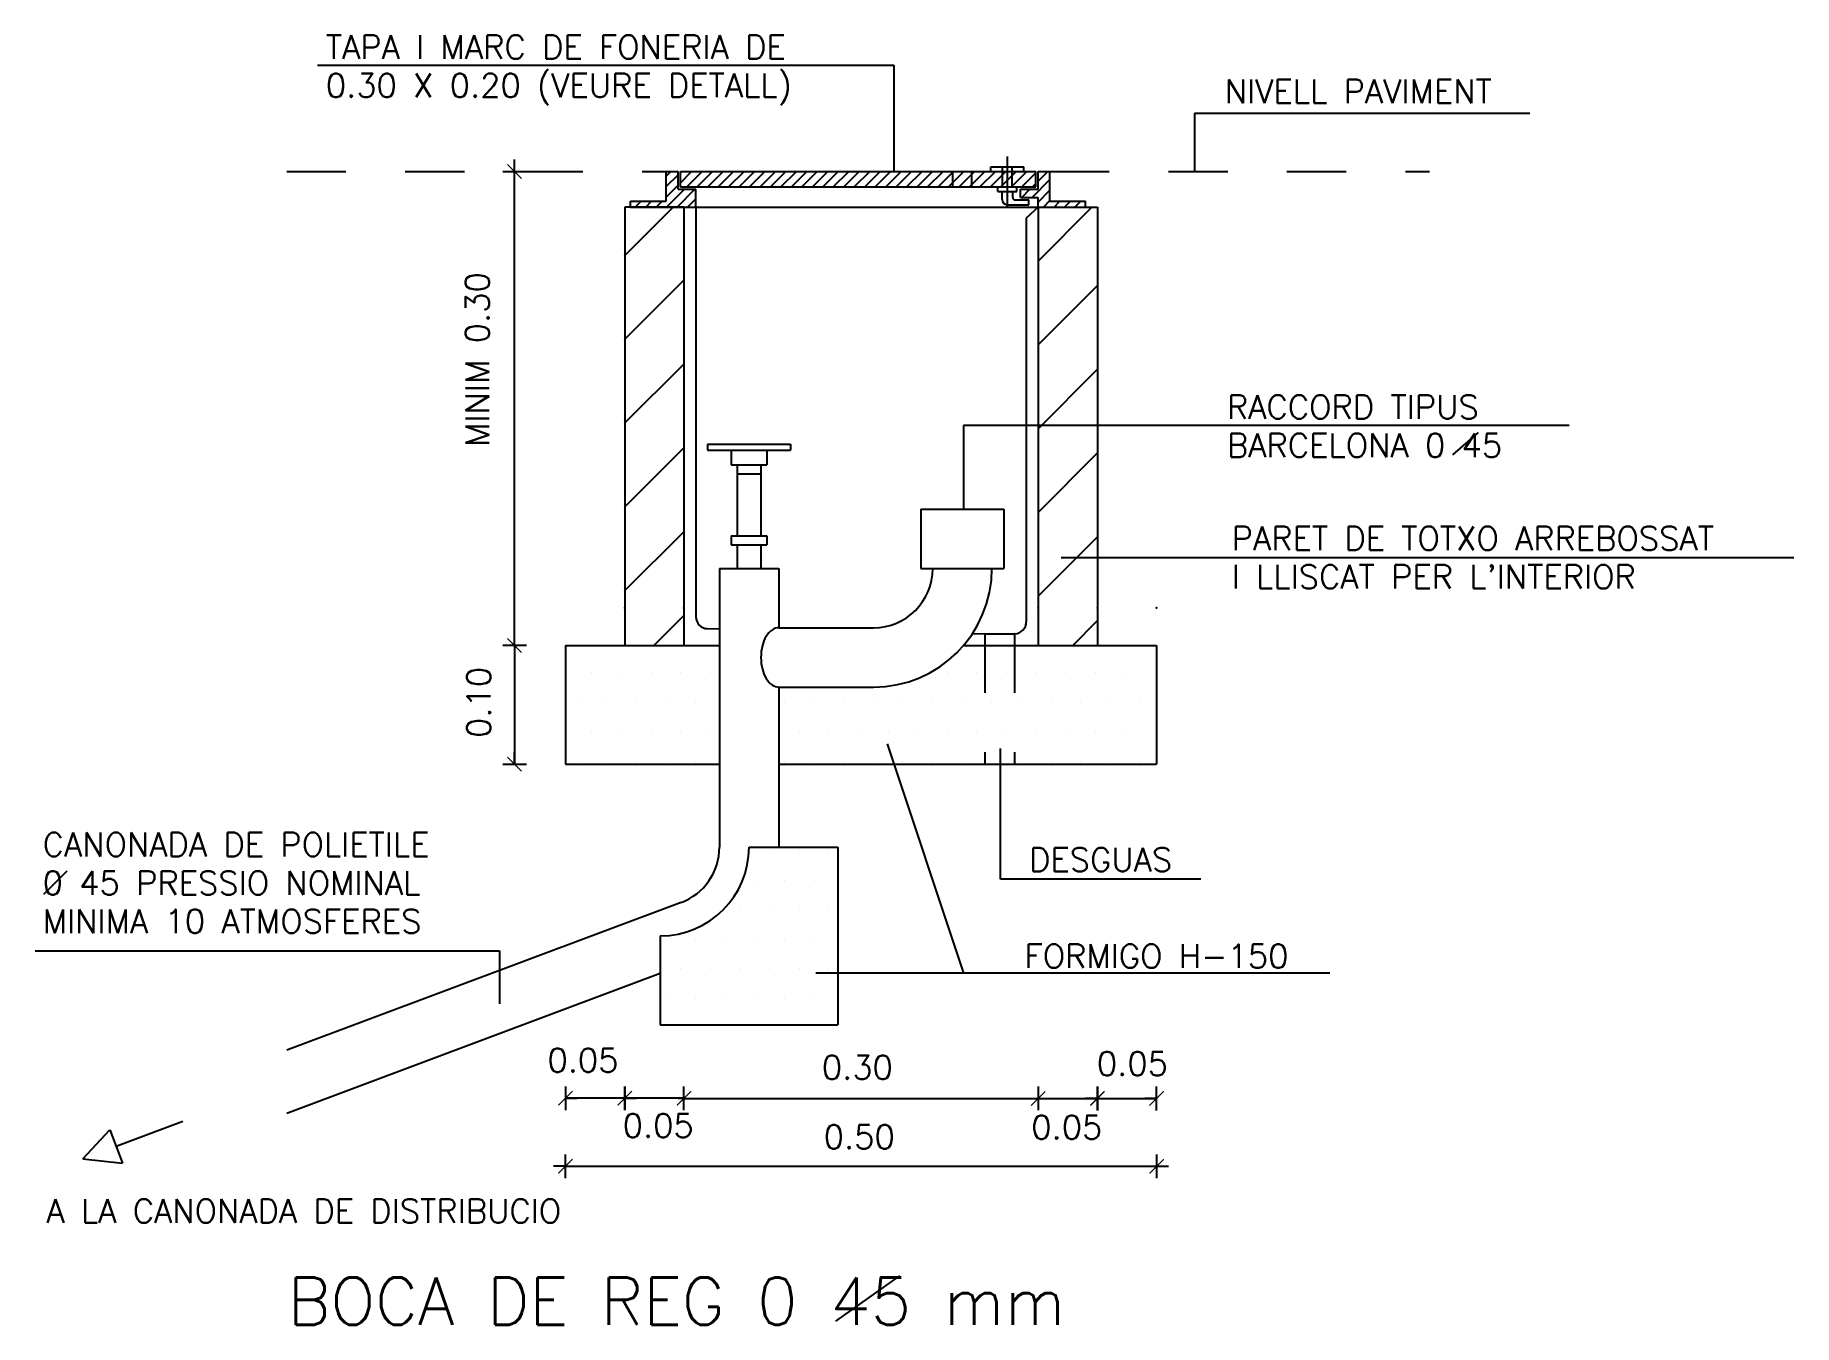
# Model space of a CAD drawing. Extents: x 0 to 2.97, y 0 to 2.17.
import ezdxf
from ezdxf.enums import TextEntityAlignment as Align

# ---------------------------------------------------------------- set-up
doc = ezdxf.new("R2010")
doc.units = 0
doc.header["$LTSCALE"] = 0.1
doc.linetypes.add('HIDDEN', pattern=[0.375, 0.25, -0.125])
doc.layers.get('0').update_dxf_attribs({"linetype": 'CONTINUOUS'})
doc.layers.get('DEFPOINTS').update_dxf_attribs({"color": 6, "linetype": 'CONTINUOUS'})
doc.styles.add('ROMANS', font='ROMANS.SHX')

# ---------------------------------------------------------------- blocks, each defined once
blk = doc.blocks.new('COTA')
for p, q in [((0, 50), (0, -50)), ((0, 0), (50, 0))]:
    blk.add_line(p, q)
at = {"const_width": 5}
blk.add_lwpolyline([(-30, -30), (30, 30)], dxfattribs=at)
blk = doc.blocks.new('*X8')
at = {"color": 0}
for p, q in [((8025, 10300), (8025, 10300)), ((8050, 10300), (8050, 10300)), ((8075, 10300), (8075, 10300)), ((8012.5, 10275), (8012.5, 10275)), ((8037.5, 10275), (8037.5, 10275)), ((8062.5, 10275), (8062.5, 10275)), ((8000, 10250), (8000, 10250)), ((8025, 10250), (8025, 10250)), ((8050, 10250), (8050, 10250)), ((8075, 10250), (8075, 10250)), ((7937.5, 10225), (7937.5, 10225)), ((7962.5, 10225), (7962.5, 10225)), ((7987.5, 10225), (7987.5, 10225)), ((8012.5, 10225), (8012.5, 10225)), ((8037.5, 10225), (8037.5, 10225)), ((8062.5, 10225), (8062.5, 10225)), ((7950, 10200), (7950, 10200)), ((7975, 10200), (7975, 10200)), ((8000, 10200), (8000, 10200)), ((8025, 10200), (8025, 10200)), ((8050, 10200), (8050, 10200)), ((8075, 10200), (8075, 10200)), ((7937.5, 10175), (7937.5, 10175)), ((7962.5, 10175), (7962.5, 10175)), ((7987.5, 10175), (7987.5, 10175)), ((8012.5, 10175), (8012.5, 10175)), ((8037.5, 10175), (8037.5, 10175)), ((8062.5, 10175), (8062.5, 10175))]:
    blk.add_line(p, q, dxfattribs=at)
blk = doc.blocks.new('*X7')
at = {"color": 0}
for p, q in [((8251.6, 10797.2), (8297.3, 10842.9)), ((8251.6, 10726.5), (8301.6, 10776.5)), ((8251.6, 10655.8), (8301.6, 10705.8)), ((8251.6, 10585.1), (8301.6, 10635.1)), ((8251.6, 10514.4), (8301.6, 10564.4)), ((8280.8, 10472.9), (8301.6, 10493.7))]:
    blk.add_line(p, q, dxfattribs=at)
blk = doc.blocks.new('*X6')
at = {"color": 0}
for p, q in [((7902.6, 10801.8), (7943.7, 10842.9)), ((7902.6, 10731.1), (7952.6, 10781.1)), ((7902.6, 10660.4), (7952.6, 10710.4)), ((7902.6, 10589.6), (7952.6, 10639.6)), ((7902.6, 10518.9), (7952.6, 10568.9)), ((7927.3, 10472.9), (7952.6, 10498.2))]:
    blk.add_line(p, q, dxfattribs=at)
blk = doc.blocks.new('*X5')
at = {"color": 0}
for p, q in [((8175, 10450), (8175, 10450)), ((8200, 10450), (8200, 10450)), ((8225, 10450), (8225, 10450)), ((8250, 10450), (8250, 10450)), ((8275, 10450), (8275, 10450)), ((8300, 10450), (8300, 10450)), ((8325, 10450), (8325, 10450)), ((8350, 10450), (8350, 10450)), ((8037.5, 10425), (8037.5, 10425)), ((8062.5, 10425), (8062.5, 10425)), ((8087.5, 10425), (8087.5, 10425)), ((8112.5, 10425), (8112.5, 10425)), ((8137.5, 10425), (8137.5, 10425)), ((8162.5, 10425), (8162.5, 10425)), ((8187.5, 10425), (8187.5, 10425)), ((8212.5, 10425), (8212.5, 10425)), ((8237.5, 10425), (8237.5, 10425)), ((8262.5, 10425), (8262.5, 10425)), ((8287.5, 10425), (8287.5, 10425)), ((8312.5, 10425), (8312.5, 10425)), ((8337.5, 10425), (8337.5, 10425)), ((8050, 10400), (8050, 10400)), ((8075, 10400), (8075, 10400)), ((8100, 10400), (8100, 10400)), ((8125, 10400), (8125, 10400)), ((8150, 10400), (8150, 10400)), ((8175, 10400), (8175, 10400)), ((8200, 10400), (8200, 10400)), ((8225, 10400), (8225, 10400)), ((8250, 10400), (8250, 10400)), ((8275, 10400), (8275, 10400)), ((8300, 10400), (8300, 10400)), ((8325, 10400), (8325, 10400)), ((8350, 10400), (8350, 10400)), ((8037.5, 10375), (8037.5, 10375)), ((8062.5, 10375), (8062.5, 10375)), ((8087.5, 10375), (8087.5, 10375)), ((8112.5, 10375), (8112.5, 10375)), ((8137.5, 10375), (8137.5, 10375)), ((8162.5, 10375), (8162.5, 10375)), ((8187.5, 10375), (8187.5, 10375)), ((8212.5, 10375), (8212.5, 10375)), ((8237.5, 10375), (8237.5, 10375)), ((8262.5, 10375), (8262.5, 10375)), ((8287.5, 10375), (8287.5, 10375)), ((8312.5, 10375), (8312.5, 10375)), ((8337.5, 10375), (8337.5, 10375))]:
    blk.add_line(p, q, dxfattribs=at)
blk = doc.blocks.new('*X4')
at = {"color": 0}
for p, q in [((7875, 10450), (7875, 10450)), ((7900, 10450), (7900, 10450)), ((7925, 10450), (7925, 10450)), ((7950, 10450), (7950, 10450)), ((7975, 10450), (7975, 10450)), ((7862.5, 10425), (7862.5, 10425)), ((7887.5, 10425), (7887.5, 10425)), ((7912.5, 10425), (7912.5, 10425)), ((7937.5, 10425), (7937.5, 10425)), ((7962.5, 10425), (7962.5, 10425)), ((7875, 10400), (7875, 10400)), ((7900, 10400), (7900, 10400)), ((7925, 10400), (7925, 10400)), ((7950, 10400), (7950, 10400)), ((7975, 10400), (7975, 10400)), ((7862.5, 10375), (7862.5, 10375)), ((7887.5, 10375), (7887.5, 10375)), ((7912.5, 10375), (7912.5, 10375)), ((7937.5, 10375), (7937.5, 10375)), ((7962.5, 10375), (7962.5, 10375))]:
    blk.add_line(p, q, dxfattribs=at)
blk = doc.blocks.new('*X1')
at = {"color": 0}
for p, q in [((8427.4, 8126.9), (8431.3, 8130.7)), ((8427.4, 8118), (8437.4, 8128)), ((8397.4, 8105.7), (8397.4, 8105.7)), ((8401.3, 8100.7), (8406.3, 8105.7)), ((8410.1, 8100.7), (8415.1, 8105.7)), ((8418.9, 8100.7), (8423.9, 8105.7)), ((8427.4, 8109.2), (8437.4, 8119.2)), ((8427.8, 8100.7), (8442.8, 8115.7)), ((8436.6, 8100.7), (8451.6, 8115.7)), ((8445.5, 8100.7), (8452.4, 8107.7))]:
    blk.add_line(p, q, dxfattribs=at)
blk = doc.blocks.new('*X2')
at = {"color": 0}
for p, q in [((8439.4, 8121.2), (8448.9, 8130.7)), ((8439.4, 8130), (8440.1, 8130.7)), ((8444.8, 8117.7), (8457.8, 8130.7)), ((8453.6, 8117.7), (8466.6, 8130.7)), ((8462.5, 8117.7), (8475.5, 8130.7)), ((8471.3, 8117.7), (8484.3, 8130.7)), ((8480.1, 8117.7), (8493.1, 8130.7)), ((8489, 8117.7), (8502, 8130.7)), ((8497.8, 8117.7), (8510.8, 8130.7)), ((8506.7, 8117.7), (8519.7, 8130.7)), ((8515.5, 8117.7), (8528.5, 8130.7)), ((8524.3, 8117.7), (8537.3, 8130.7)), ((8533.2, 8117.7), (8546.2, 8130.7)), ((8542, 8117.7), (8555, 8130.7)), ((8550.8, 8117.7), (8563.8, 8130.7)), ((8559.7, 8117.7), (8572.7, 8130.7)), ((8568.5, 8117.7), (8581.5, 8130.7)), ((8577.4, 8117.7), (8590.4, 8130.7)), ((8586.2, 8117.7), (8599.2, 8130.7)), ((8595, 8117.7), (8608, 8130.7)), ((8603.9, 8117.7), (8616.9, 8130.7)), ((8612.7, 8117.7), (8625.7, 8130.7)), ((8621.6, 8117.7), (8634.6, 8130.7)), ((8630.4, 8117.7), (8643.4, 8130.7)), ((8639.2, 8117.7), (8652.2, 8130.7)), ((8648.1, 8117.7), (8661.1, 8130.7)), ((8656.9, 8117.7), (8669.9, 8130.7)), ((8665.8, 8117.7), (8678.8, 8130.7)), ((8674.6, 8117.7), (8687.6, 8130.7)), ((8683.4, 8117.7), (8696.4, 8130.7)), ((8692.3, 8117.7), (8705.3, 8130.7)), ((8701.1, 8117.7), (8714.1, 8130.7)), ((8709.9, 8117.7), (8722.9, 8130.7)), ((8718.8, 8117.7), (8731.8, 8130.7)), ((8727.6, 8117.7), (8739.4, 8129.5)), ((8736.5, 8117.7), (8739.4, 8120.7))]:
    blk.add_line(p, q, dxfattribs=at)
blk = doc.blocks.new('*X3')
at = {"color": 0}
for p, q in [((8736.3, 8108.7), (8751.4, 8123.9)), ((8741.4, 8122.7), (8749.5, 8130.7)), ((8727.5, 8108.7), (8734.5, 8115.7)), ((8741.4, 8105), (8751.4, 8115)), ((8746, 8100.7), (8751.4, 8106.2)), ((8754.8, 8100.7), (8759.8, 8105.7)), ((8763.7, 8100.7), (8768.7, 8105.7)), ((8772.5, 8100.7), (8777.5, 8105.7)), ((8781.3, 8100.7), (8781.4, 8100.8))]:
    blk.add_line(p, q, dxfattribs=at)

msp = doc.modelspace()

# ---------------------------------------------------------------- linework, layer by layer
for p, q in [((0.474, 2.123), (1.4472, 2.123)), ((1.4472, 2.123), (1.4472, 1.9436)), ((2.5206, 2.0413), (1.9546, 2.0413)), ((1.9546, 2.0413), (1.9546, 1.9436)), ((1.6387, 1.8849), (1.6387, 1.9688)), ((1.0627, 1.9436), (1.0827, 1.9436)), ((1.0627, 1.8936), (1.0627, 1.9436)), ((1.0827, 1.9136), (1.0827, 1.9436)), ((1.0867, 1.9176), (1.0867, 1.9436)), ((1.0867, 1.9436), (1.6867, 1.9436)), ((1.6107, 1.9516), (1.6667, 1.9516)), ((1.6107, 1.9436), (1.6107, 1.9516)), ((1.6667, 1.9436), (1.6667, 1.9516)), ((1.6867, 1.9176), (1.6867, 1.9436)), ((1.6907, 1.9436), (1.7107, 1.9436)), ((1.6907, 1.9136), (1.6907, 1.9436)), ((1.7107, 1.8936), (1.7107, 1.9436)), ((1.0827, 1.9136), (1.1127, 1.9136)), ((1.0867, 1.9176), (1.6867, 1.9176)), ((1.1127, 1.8836), (1.1127, 1.9136)), ((1.6227, 1.9096), (1.6227, 1.9176)), ((1.6227, 1.9096), (1.6547, 1.9096)), ((1.6297, 1.8966), (1.6297, 1.9096)), ((1.6477, 1.8996), (1.6477, 1.9096)), ((1.6547, 1.9096), (1.6547, 1.9176)), ((1.6607, 1.9136), (1.6907, 1.9136)), ((1.6607, 1.8996), (1.6607, 1.9136)), ((1.0927, 1.8836), (0.9927, 1.8836)), ((0.9927, 1.8836), (0.9927, 1.1436)), ((1.0027, 1.8836), (1.0027, 1.8936)), ((1.0027, 1.8936), (1.0627, 1.8936)), ((1.0027, 1.8836), (1.1127, 1.8836)), ((1.0927, 1.8836), (1.0927, 1.1436)), ((1.1127, 1.8836), (1.6907, 1.8836)), ((1.1127, 1.8836), (1.1127, 1.1922)), ((1.6387, 1.8876), (1.6747, 1.8876)), ((1.6517, 1.8956), (1.6747, 1.8956)), ((1.6607, 1.8996), (1.6907, 1.8996)), ((1.6907, 1.8836), (1.6707, 1.8649)), ((1.6747, 1.8876), (1.6747, 1.8956)), ((1.6907, 1.8836), (1.6907, 1.8996)), ((1.6907, 1.8836), (1.7907, 1.8836)), ((1.6907, 1.8836), (1.6907, 1.1436)), ((1.6907, 1.8836), (1.7707, 1.8836)), ((1.7107, 1.8936), (1.7707, 1.8936)), ((1.7707, 1.8836), (1.7707, 1.8936)), ((1.7907, 1.8836), (1.7907, 1.1436)), ((1.6707, 1.8649), (1.6707, 1.1836)), ((1.5646, 1.515), (1.5646, 1.3736)), ((2.5871, 1.515), (1.5646, 1.515)), ((2.4336, 1.5034), (2.3901, 1.4657)), ((1.1327, 1.4836), (1.2727, 1.4836)), ((1.1327, 1.4836), (1.1327, 1.4736)), ((1.1327, 1.4736), (1.2727, 1.4736)), ((1.1727, 1.4736), (1.1727, 1.4486)), ((1.2327, 1.4736), (1.2327, 1.4486)), ((1.2727, 1.4836), (1.2727, 1.4736)), ((1.1727, 1.4486), (1.2327, 1.4486)), ((1.1827, 1.4486), (1.1827, 1.3286)), ((1.1827, 1.4336), (1.2227, 1.4336)), ((1.2227, 1.4486), (1.2227, 1.3286)), ((1.4927, 1.3736), (1.4927, 1.2736)), ((1.4927, 1.3736), (1.6327, 1.3736)), ((1.6327, 1.3736), (1.6327, 1.2736)), ((1.1727, 1.3286), (1.1727, 1.3136)), ((1.1727, 1.3286), (1.2327, 1.3286)), ((1.1727, 1.3136), (1.2327, 1.3136)), ((1.1827, 1.3136), (1.1827, 1.2736)), ((1.2227, 1.3136), (1.2227, 1.2736)), ((1.2327, 1.3286), (1.2327, 1.3136)), ((2.9665, 1.2918), (1.7297, 1.2918)), ((1.1527, 1.2736), (1.2527, 1.2736)), ((1.1527, 1.2736), (1.1527, 0.8036)), ((1.2527, 1.2736), (1.2527, 1.1736)), ((1.4927, 1.2736), (1.6327, 1.2736)), ((1.1323, 1.1722), (1.1527, 1.1718)), ((1.2527, 1.1736), (1.4127, 1.1736)), ((1.58, 1.164), (1.6007, 1.1636)), ((1.6007, 1.1636), (1.6507, 1.1636)), ((1.6511, 1.1636), (1.6507, 1.1636)), ((0.8067, 1.1436), (0.8067, 0.9436)), ((0.8927, 1.1436), (0.9927, 1.1436)), ((0.8927, 1.1436), (0.8927, 0.9436)), ((0.9927, 1.1436), (1.0927, 1.1436)), ((1.0927, 1.1436), (1.1527, 1.1436)), ((1.5647, 1.1436), (1.6907, 1.1436)), ((1.6907, 1.1436), (1.7907, 1.1436)), ((1.7907, 1.1436), (1.8907, 1.1436)), ((1.8907, 1.1436), (1.8907, 0.9436)), ((1.2527, 1.0736), (1.2527, 0.8036)), ((1.2527, 1.0736), (1.4127, 1.0736)), ((1.5653, 0.591), (1.4365, 0.9778)), ((1.6271, 0.7495), (1.6271, 0.9698)), ((0.8927, 0.9436), (1.1527, 0.9436)), ((1.2527, 0.9436), (1.8907, 0.9436)), ((1.2027, 0.8036), (1.3527, 0.8036)), ((1.3527, 0.8036), (1.3527, 0.5036)), ((0.051, 0.7628), (0.0114, 0.7236)), ((1.9654, 0.7495), (1.6271, 0.7495)), ((1.0878, 0.7099), (0.422, 0.4606)), ((1.0527, 0.6536), (1.0527, 0.5036)), ((-0.0026, 0.6284), (0.7812, 0.6284)), ((0.7812, 0.6284), (0.7812, 0.5392)), ((1.0527, 0.59), (0.422, 0.3538)), ((2.1832, 0.591), (1.3156, 0.591)), ((1.0527, 0.5036), (1.3527, 0.5036)), ((1.0927, 0.3796), (0.8927, 0.3797)), ((1.6907, 0.3794), (1.8907, 0.3793)), ((0.2465, 0.3404), (0.1341, 0.2983)), ((0.0779, 0.2773), (0.1236, 0.3264)), ((0.1236, 0.3264), (0.1446, 0.2702)), ((0.0779, 0.2773), (0.1446, 0.2702)), ((1.4567, 0.08), (1.3484, 0.0034))]:
    msp.add_line(p, q)
at = {"linetype": 'HIDDEN'}
for p, q in [((0.422, 1.9436), (1.0627, 1.9436)), ((1.5467, 1.9176), (1.5467, 1.9436)), ((1.5787, 1.9176), (1.5787, 1.9436)), ((1.6307, 1.9176), (1.6307, 1.9516)), ((1.6467, 1.9176), (1.6467, 1.9516)), ((1.7107, 1.9436), (2.3513, 1.9436)), ((1.6007, 1.1636), (1.6007, 0.9436)), ((1.6507, 1.1636), (1.6507, 0.9436))]:
    msp.add_line(p, q, dxfattribs=at)
at = {"color": 0, "linetype": 'BYBLOCK'}
for p, q in [((0.8067, 1.1438), (0.8067, 1.9434)), ((0.8067, 1.144), (0.8067, 1.1444)), ((0.8067, 0.9432), (0.8067, 0.9428)), ((0.8923, 0.3797), (0.8919, 0.3797)), ((0.9923, 0.3796), (0.9919, 0.3796)), ((0.9931, 0.3797), (0.9935, 0.3797)), ((1.0929, 0.3794), (1.6905, 0.3794)), ((1.0931, 0.3796), (1.0935, 0.3796)), ((1.6903, 0.3794), (1.6899, 0.3794)), ((1.7903, 0.3793), (1.7899, 0.3793)), ((1.7911, 0.3794), (1.7915, 0.3794)), ((1.8911, 0.3793), (1.8915, 0.3793)), ((0.8929, 0.2649), (1.8905, 0.2649))]:
    msp.add_line(p, q, dxfattribs=at)
msp.add_lwpolyline([(1.2527, 1.1736, 0.152216), (1.2421, 1.1703, 0.106943), (1.2315, 1.1589, 0.074343), (1.2251, 1.1436, 0.060974), (1.2227, 1.1236, 0.060974), (1.2251, 1.1036, 0.074343), (1.2315, 1.0882, 0.106943), (1.2421, 1.0769, 0.152216), (1.2527, 1.0736, 0.152216)], format="xyb")
for centre, radius, start, end in [((1.6387, 1.8966), 0.009, 180, 270), ((1.6517, 1.8996), 0.004, 180, 270), ((1.4127, 1.2736), 0.2, 270, 0), ((1.4127, 1.2736), 0.1, 270, 0), ((1.1327, 1.1922), 0.02, 180, 268.9512), ((1.6507, 1.1836), 0.02, 271.0488, 0), ((1.0527, 0.8036), 0.15, 270, 0), ((1.0527, 0.8036), 0.1, 290.5326, 0)]:
    msp.add_arc(centre, radius, start, end)
for p in [(0.9927, 1.2074), (0.9927, 1.2074), (1.0927, 1.2074), (1.6907, 1.2074), (1.7907, 1.2074), (1.7907, 1.2074), (1.8907, 1.2074), (0.9927, 0.3797), (1.0927, 0.3796), (1.7907, 0.3794), (1.8907, 0.3793)]:
    msp.add_point(p, dxfattribs=at)
at = {"layer": 'DEFPOINTS', "color": 0, "linetype": 'BYBLOCK'}
for p in [(0.8067, 1.9436), (0.9755, 1.9436), (1.0927, 1.2074), (1.6907, 1.2074), (0.8067, 1.1436), (0.9755, 1.1436), (0.9755, 1.1436), (0.8927, 0.9436), (0.9755, 0.9436), (1.8907, 0.9436), (1.6907, 0.3794), (1.8907, 0.2649)]:
    msp.add_point(p, dxfattribs=at)

# ---------------------------------------------------------------- block references
at = {"color": 0, "linetype": 'BYBLOCK'}
for p, xscale, yscale, zscale, rotation in [((0.8067, 1.9436), 0.0004, 0.0004, 0.0004, 90), ((0.8067, 1.1436), 0.0004, 0.0004, 0.0004, 270), ((0.8067, 1.1436), 0.0002, 0.0002, 0.0002, 270), ((0.8067, 0.9436), 0.0004, 0.0004, 0.0004, 90), ((0.9927, 0.3797), 0.0004, 0.0004, 0.0004, 180), ((1.0927, 0.3796), 0.0004, 0.0004, 0.0004, 180), ((1.0927, 0.3794), 0.0002, 0.0002, 0.0002, 180), ((1.7907, 0.3794), 0.0004, 0.0004, 0.0004, 180), ((1.8907, 0.3793), 0.0004, 0.0004, 0.0004, 180), ((0.8927, 0.2649), 0.0004, 0.0004, 0.0004, 180)]:
    msp.add_blockref('COTA', p, dxfattribs=dict(at, xscale=xscale, yscale=yscale, zscale=zscale, rotation=rotation))
at = {"xscale": 0.002, "yscale": 0.002, "zscale": 0.002}
for name, p in [('*X1', (-15.7921, -14.3179)), ('*X2', (-15.7921, -14.3179)), ('*X3', (-15.7921, -14.3179)), ('*X6', (-14.8126, -19.8021)), ('*X7', (-14.8126, -19.8021)), ('*X4', (-14.8126, -19.8021)), ('*X5', (-14.8126, -19.8021)), ('*X8', (-14.8126, -19.8021))]:
    msp.add_blockref(name, p, dxfattribs=at)
at = {"color": 0, "linetype": 'BYBLOCK'}
for p, xscale, yscale, zscale in [((0.8927, 0.3797), 0.0004, 0.0004, 0.0004), ((0.9927, 0.3796), 0.0004, 0.0004, 0.0004), ((1.6907, 0.3794), 0.0004, 0.0004, 0.0004), ((1.6907, 0.3794), 0.0002, 0.0002, 0.0002), ((1.7907, 0.3793), 0.0004, 0.0004, 0.0004), ((1.8907, 0.2649), 0.0004, 0.0004, 0.0004)]:
    msp.add_blockref('COTA', p, dxfattribs=dict(at, xscale=xscale, yscale=yscale, zscale=zscale))

# ---------------------------------------------------------------- texts
at = {"style": 'ROMANS'}
for s, height, p in [('TAPA I MARC DE FONERIA DE', 0.04, (0.4881, 2.1336)), ('0.30 X 0.20 (VEURE DETALL)', 0.04, (0.4881, 2.0689)), ('NIVELL PAVIMENT', 0.04, (2.0059, 2.0589)), ('RACCORD TIPUS', 0.04, (2.0095, 1.5263)), ('BARCELONA 0 45', 0.04, (2.0095, 1.4615)), ('PARET DE TOTXO ARREBOSSAT', 0.04, (2.0175, 1.3045)), ("I LLISCAT PER L'INTERIOR", 0.04, (2.0175, 1.2397)), ('CANONADA DE POLIETILE', 0.04, (0.0101, 0.7879)), ('DESGUAS', 0.04, (1.6754, 0.7625)), ('0 45 PRESSIO NOMINAL', 0.04, (0.0101, 0.7231)), ('MINIMA 10 ATMOSFERES', 0.04, (0.0101, 0.6584)), ('FORMIGO H-150', 0.04, (1.6676, 0.5996)), ('A LA CANONADA DE DISTRIBUCIO', 0.04, (0.0164, 0.1694)), ('BOCA DE REG 0 45 mm', 0.08, (0.424, -0.0026))]:
    msp.add_text(s, height=height, dxfattribs=at).set_placement(p)
at = {"color": 0, "linetype": 'BYBLOCK', "style": 'ROMANS'}
for s, p in [('MINIM 0.30', (0.7638, 1.6262)), ('0.10', (0.7663, 1.0477))]:
    msp.add_text(s, height=0.04, rotation=90, dxfattribs=at).set_placement(p, align=Align.CENTER)
for p in [(0.8623, 0.4239), (1.7899, 0.4181), (0.9892, 0.3136), (1.6791, 0.3108)]:
    msp.add_text('0.05', height=0.04, dxfattribs=at).set_placement(p)
for s, p in [('0.30', (1.3855, 0.4118)), ('0.50', (1.3887, 0.2946))]:
    msp.add_text(s, height=0.04, dxfattribs=at).set_placement(p, align=Align.CENTER)

doc.saveas('drawing.dxf')
